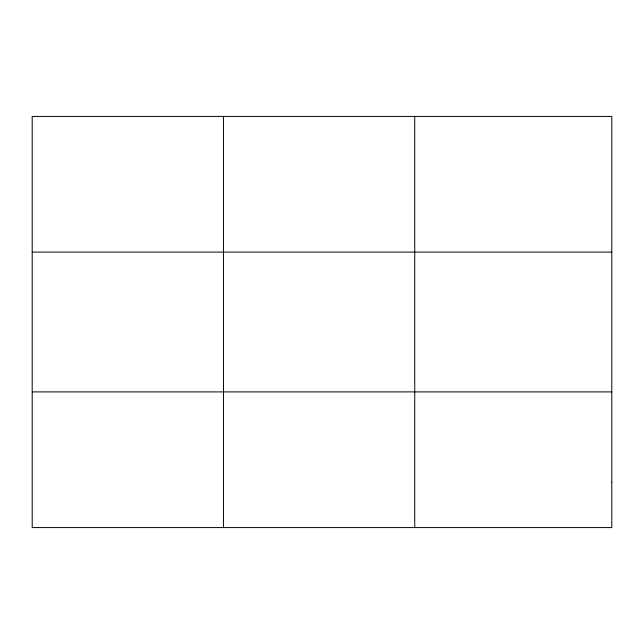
<?xml version="1.0" encoding="UTF-8"?>
<svg xmlns="http://www.w3.org/2000/svg" width="644" height="644" viewBox="0 0 644 644"><rect width="100%" height="100%" fill="white"/><g stroke="black" fill="none" stroke-linecap="round" stroke-linejoin="round"><path stroke-width="0.97" d="M223.468 527.581L223.468 116.419M414.736 527.581L414.736 116.419M32.2 252.102L611.8 252.102M32.2 391.898L611.8 391.898M611.8 482.348L611.8 527.581L32.2 527.581L32.2 116.419L611.8 116.419L611.8 482.348"/></g></svg>
